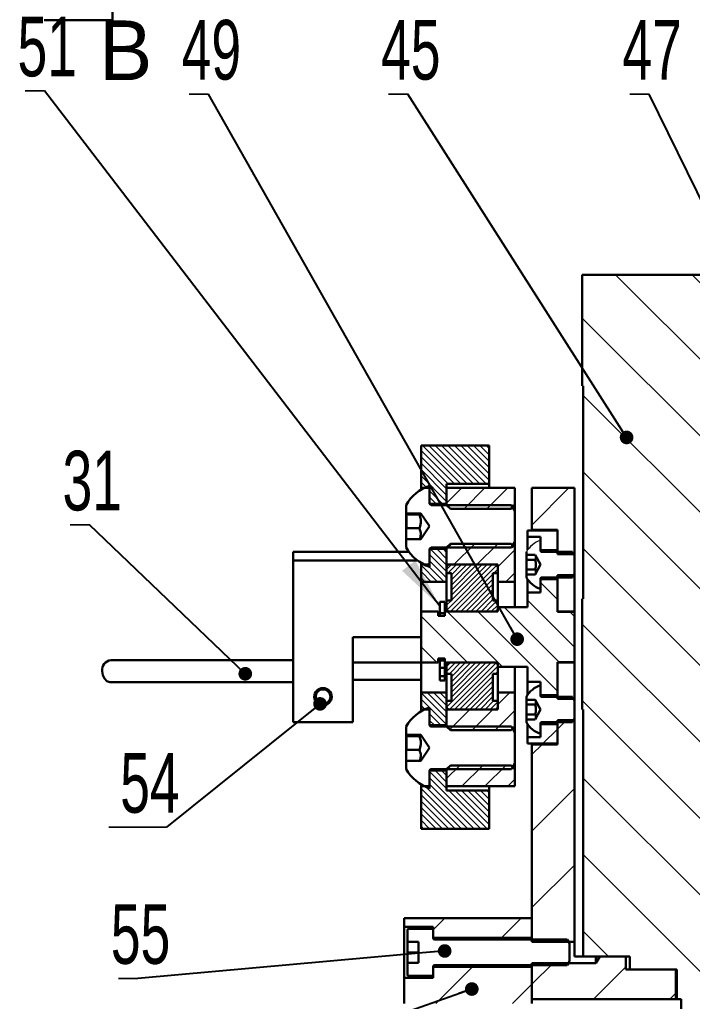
# Model space of a CAD drawing. Header units: millimetres. Extents: x 13 to 7248, y -1201 to 1478.
# Drawn here: x 474.3 to 671.6, y 1046.1 to 1334.1 of the extents above; entities that cross this region are included whole.
import ezdxf

# ---------------------------------------------------------------- set-up
doc = ezdxf.new("R2010")
doc.units = ezdxf.units.MM
doc.header["$LTSCALE"] = 5
doc.linetypes.add('SLD-实线', pattern=[0])
doc.layers.get('0').update_dxf_attribs({"lineweight": 30})
doc.layers.add('剖面层', color=2, linetype='Continuous', lineweight=15)
doc.layers.add('标注线', color=4, linetype='SLD-实线')
doc.styles.add('SLDTEXTSTYLE0', font='')
doc.styles.add('SLDTEXTSTYLE4', font='', dxfattribs={"width": 0.67})
doc.styles.get("Standard").update_dxf_attribs({"font": ''})
doc.styles.get('SLDTEXTSTYLE0').set_extended_font_data('汉仪长仿宋体')
doc.styles.get('SLDTEXTSTYLE4').set_extended_font_data('汉仪长仿宋体')
doc.styles.get('Standard').set_extended_font_data('SimSun')
doc.dimstyles.new('SLDDIMSTYLE0', dxfattribs={"dimtxt": 0.18, "dimasz": 4, "dimexe": 0, "dimexo": 0.0625, "dimgap": 0, "dimtad": 0, "dimtih": 1, "dimtoh": 1, "dimdec": 0, "dimrnd": 1e-09, "dimzin": 0, "dimdsep": 46, "dimtxsty": 'Standard', "dimblk1": 'DOT', "dimblk2": 'DOT', "dimsah": 1, "dimcen": 0.09, "dimadec": 0, "dimazin": 0, "dimtfac": 4, "dimtdec": 0, "dimtofl": 0, "dimtmove": 0, "dimatfit": 3, "dimldrblk": 'DOT', "dimfxl": 0, "dimfrac": 2, "dimtolj": 1, "dimtzin": 0, "dimarcsym": 0})
doc.dimstyles.new('SLDDIMSTYLE1', dxfattribs={"dimtxt": 0.18, "dimasz": 15, "dimexe": 0, "dimexo": 0.0625, "dimgap": 0, "dimtad": 0, "dimtih": 1, "dimtoh": 1, "dimdec": 0, "dimrnd": 1e-09, "dimzin": 0, "dimdsep": 46, "dimtxsty": 'Standard', "dimsah": 1, "dimcen": 0.09, "dimadec": 0, "dimazin": 0, "dimtfac": 15, "dimtdec": 0, "dimtofl": 0, "dimtmove": 0, "dimatfit": 3, "dimfxl": 0, "dimfrac": 2, "dimtolj": 1, "dimtzin": 0, "dimarcsym": 0})

# ---------------------------------------------------------------- blocks, each defined once
blk = doc.blocks.new('SW_NOTE_42')
at = {"color": 0, "linetype": 'SLD-实线', "lineweight": 15}
for p, q in [((-5.66, 0), (0, 0)), ((0, 0), (-5.66, 0)), ((-5.66, 0), (0, 0)), ((0, 0), (-5.66, 0)), ((-5.66, 0), (0, 0)), ((0, 0), (-5.66, 0))]:
    blk.add_line(p, q, dxfattribs=at)
at = {"color": 0, "linetype": 'SLD-实线', "lineweight": 15, "insert": (0.85, 21.76), "char_height": 17.5, "attachment_point": 2, "style": 'SLDTEXTSTYLE4'}
blk.add_mtext('47', dxfattribs=at)
blk = doc.blocks.new('_DOT')
at = {"color": 0, "linetype": 'ByBlock', "lineweight": -2}
blk.add_line((-0.5, 0), (-1, 0), dxfattribs=at)
at = {"color": 0, "linetype": 'ByBlock', "const_width": 0.5}
blk.add_lwpolyline([(-0.25, 0, 1), (0.25, 0, 1)], format="xyb", close=True, dxfattribs=at)
blk = doc.blocks.new('SW_NOTE_44')
at = {"color": 0, "linetype": 'SLD-实线', "lineweight": 15}
for p, q in [((-5.66, 0), (0, 0)), ((0, 0), (-5.66, 0)), ((-5.66, 0), (0, 0)), ((0, 0), (-5.66, 0)), ((-5.66, 0), (0, 0)), ((0, 0), (-5.66, 0))]:
    blk.add_line(p, q, dxfattribs=at)
at = {"color": 0, "linetype": 'SLD-实线', "lineweight": 15, "insert": (0.85, 21.76), "char_height": 17.5, "attachment_point": 2, "style": 'SLDTEXTSTYLE4'}
blk.add_mtext('49', dxfattribs=at)
blk = doc.blocks.new('SW_NOTE_45')
at = {"color": 0, "linetype": 'SLD-实线', "lineweight": 15}
for p, q in [((-5.66, 0), (0, 0)), ((0, 0), (-5.66, 0)), ((-5.66, 0), (0, 0)), ((0, 0), (-5.66, 0)), ((-5.66, 0), (0, 0)), ((0, 0), (-5.66, 0))]:
    blk.add_line(p, q, dxfattribs=at)
at = {"color": 0, "linetype": 'SLD-实线', "lineweight": 15, "insert": (0.84, 21.76), "char_height": 17.5, "attachment_point": 2, "style": 'SLDTEXTSTYLE4'}
blk.add_mtext('45', dxfattribs=at)
blk = doc.blocks.new('SW_NOTE_50')
at = {"color": 0, "linetype": 'SLD-实线', "lineweight": 15}
for p, q in [((-16.98, 0), (0, 0)), ((0, 0), (-16.98, 0)), ((-16.98, 0), (0, 0)), ((0, 0), (-16.98, 0)), ((-16.98, 0), (0, 0)), ((0, 0), (-16.98, 0))]:
    blk.add_line(p, q, dxfattribs=at)
at = {"color": 0, "linetype": 'SLD-实线', "lineweight": 15, "insert": (-13.62, 21.76), "char_height": 17.5, "attachment_point": 1, "style": 'SLDTEXTSTYLE4'}
blk.add_mtext('54', dxfattribs=at)
blk = doc.blocks.new('SW_NOTE_53')
at = {"color": 0, "linetype": 'SLD-实线', "lineweight": 15}
for p, q in [((-5.66, 0), (0, 0)), ((0, 0), (-5.66, 0)), ((-5.66, 0), (0, 0)), ((0, 0), (-5.66, 0)), ((-5.66, 0), (0, 0)), ((0, 0), (-5.66, 0))]:
    blk.add_line(p, q, dxfattribs=at)
at = {"color": 0, "linetype": 'SLD-实线', "lineweight": 15, "insert": (0.84, 21.76), "char_height": 17.5, "attachment_point": 2, "style": 'SLDTEXTSTYLE4'}
blk.add_mtext('51', dxfattribs=at)
blk = doc.blocks.new('SW_NOTE_55')
at = {"color": 0, "linetype": 'SLD-实线', "lineweight": 15}
for p, q in [((-5.66, 0), (0, 0)), ((0, 0), (-5.66, 0)), ((-5.66, 0), (0, 0)), ((0, 0), (-5.66, 0)), ((-5.66, 0), (0, 0)), ((0, 0), (-5.66, 0))]:
    blk.add_line(p, q, dxfattribs=at)
at = {"color": 0, "linetype": 'SLD-实线', "lineweight": 15, "insert": (0.84, 21.76), "char_height": 17.5, "attachment_point": 2, "style": 'SLDTEXTSTYLE4'}
blk.add_mtext('55', dxfattribs=at)
blk = doc.blocks.new('SW_NOTE_56')
at = {"color": 0, "linetype": 'SLD-实线', "lineweight": 15}
for p, q in [((-5.66, 0), (0, 0)), ((0, 0), (-5.66, 0)), ((-5.66, 0), (0, 0)), ((0, 0), (-5.66, 0)), ((-5.66, 0), (0, 0)), ((0, 0), (-5.66, 0))]:
    blk.add_line(p, q, dxfattribs=at)
at = {"color": 0, "linetype": 'SLD-实线', "lineweight": 15, "insert": (0.84, 21.76), "char_height": 17.5, "attachment_point": 2, "style": 'SLDTEXTSTYLE4'}
blk.add_mtext('31', dxfattribs=at)

msp = doc.modelspace()

# ---------------------------------------------------------------- hatches: boundary and pattern name
at = {"linetype": 'SLD-实线', "lineweight": 0}
h = msp.add_hatch(dxfattribs=at)
h.set_pattern_fill('ANSI31', scale=5, style=0)
h.paths.add_polyline_path([(627.0657, 1178.4529), (632.0657, 1178.4529), (632.0657, 1184.2029), (623.3157, 1184.2029), (623.3157, 1182.3279), (627.0657, 1182.3279)], flags=0)
h = msp.add_hatch()
h.set_pattern_fill('ANSI31', color=256, scale=5, style=0)
h.paths.add_polyline_path([(632.0657, 1160.4529), (637.0657, 1160.4529), (637.0657, 1171.0779), (632.0657, 1171.0779)], flags=0)
h = msp.add_hatch(dxfattribs=at)
h.set_pattern_fill('ANSI32', scale=5, style=0)
h.paths.add_polyline_path([(599.0657, 1163.2529), (597.5657, 1163.2529), (597.5657, 1159.9529), (599.0657, 1159.9529)], flags=0)
h = msp.add_hatch(dxfattribs=at)
h.set_pattern_fill('ANSI31', scale=5, style=0)
h.paths.add_polyline_path([(637.0657, 1145.4529), (632.0657, 1145.4529), (632.0657, 1134.8279), (637.0657, 1134.8279)], flags=0)
at = {"layer": '剖面层'}
h = msp.add_hatch(dxfattribs=at)
h.set_pattern_fill('ANSI31', color=256, scale=5, angle=90, style=0)
h.paths.add_polyline_path([(742.3157, 1251.0779), (717.3157, 1251.0779), (717.3157, 1254.2029), (709.8157, 1254.2029), (709.8157, 1259.2029), (639.3157, 1259.2029), (639.3157, 1226.7029), (639.5657, 1226.7029), (639.5657, 1164.2029), (639.3157, 1164.2029), (639.3157, 1131.7029), (639.5657, 1131.7029), (639.5657, 1059.2029), (653.3157, 1059.2029), (653.3157, 1055.4529), (667.0657, 1055.4529), (667.0657, 1046.7029), (668.3157, 1046.7029), (668.3157, 1009.2029), (682.0657, 1009.2029), (682.0657, 1055.4529), (695.8157, 1055.4529), (695.8157, 1059.2029), (709.5657, 1059.2029), (709.5657, 1131.7029), (709.8157, 1131.7029), (709.8157, 1164.2029), (709.5657, 1164.2029), (709.5657, 1226.7029), (709.8157, 1226.7029), (709.8157, 1246.7029), (717.3157, 1246.7029), (717.3157, 1248.5779), (742.3157, 1248.5779)], flags=0)
h = msp.add_hatch(dxfattribs=at)
h.set_pattern_fill('ANSI31', color=256, scale=0.416667, angle=90, style=0)
h.paths.add_polyline_path([(612.0657, 1197.9529), (612.0657, 1209.2029), (592.0657, 1209.2029), (592.0657, 1196.7029), (594.5657, 1196.7029), (594.5657, 1192.0779), (599.5657, 1192.0779), (599.5657, 1197.9529)], flags=0)
h = msp.add_hatch(dxfattribs=at)
h.set_pattern_fill('ANSI31', color=256, scale=1.5, style=0)
h.paths.add_polyline_path([(619.5657, 1196.7029), (599.5657, 1196.7029), (599.5657, 1191.7029), (600.6482, 1190.6204), (618.4832, 1190.6204), (619.5657, 1191.7029)], flags=0)
h = msp.add_hatch(dxfattribs=at)
h.set_pattern_fill('ANSI31', color=256, scale=5, style=0)
h.paths.add_polyline_path([(624.5657, 1196.7029), (624.5657, 1184.4529), (632.0657, 1184.4529), (632.0657, 1177.3279), (637.0657, 1177.3279), (637.0657, 1196.7029)], flags=0)
h = msp.add_hatch(dxfattribs=at)
h.set_pattern_fill('ANSI31', color=256, scale=0.416667, angle=90, style=0)
h.paths.add_polyline_path([(592.0657, 1169.2029), (599.5657, 1169.2029), (599.5657, 1178.8279), (594.5657, 1178.8279), (594.5657, 1174.2029), (592.0657, 1174.2029)], flags=0)
h = msp.add_hatch(dxfattribs=at)
h.set_pattern_fill('ANSI31', color=256, scale=1.5, style=0)
h.paths.add_polyline_path([(599.5657, 1174.2029), (614.5657, 1174.2029), (614.5657, 1169.2029), (619.5657, 1169.2029), (619.5657, 1179.2029), (618.4832, 1180.2854), (600.6482, 1180.2854), (599.5657, 1179.2029)], flags=0)
h = msp.add_hatch(dxfattribs=at)
h.set_pattern_fill('ANSI31', color=256, scale=0.3333333, style=0)
edge = h.paths.add_edge_path(flags=0)
edge.add_arc((600.3157, 1173.4529), 0.75, 90, 180)
edge.add_line((599.5657, 1173.4529), (599.5657, 1171.7029))
edge.add_line((599.5657, 1171.7029), (600.9782, 1171.7029))
edge.add_line((600.9782, 1171.7029), (600.9782, 1163.7029))
edge.add_line((600.9782, 1163.7029), (599.5657, 1163.7029))
edge.add_line((599.5657, 1163.7029), (599.5657, 1161.2029))
edge.add_arc((600.3157, 1161.2029), 0.75, 180, 270)
edge.add_line((600.3157, 1160.4529), (613.8157, 1160.4529))
edge.add_arc((613.8157, 1161.2029), 0.75, 270, 360)
edge.add_line((614.5657, 1161.2029), (614.5657, 1163.7029))
edge.add_line((614.5657, 1163.7029), (613.1532, 1163.7029))
edge.add_line((613.1532, 1163.7029), (613.1532, 1171.7029))
edge.add_line((613.1532, 1171.7029), (614.5657, 1171.7029))
edge.add_line((614.5657, 1171.7029), (614.5657, 1173.4529))
edge.add_arc((613.8157, 1173.4529), 0.75, 360, 450)
edge.add_line((613.8157, 1174.2029), (600.3157, 1174.2029))
h = msp.add_hatch(dxfattribs=at)
h.set_pattern_fill('ANSI31', color=256, scale=2, angle=90, style=0)
h.paths.add_polyline_path([(614.5657, 1161.7029), (614.5657, 1160.4529), (599.0657, 1160.4529), (599.0657, 1159.2029), (597.0657, 1159.2029), (597.0657, 1160.4529), (592.0657, 1160.4529), (592.0657, 1145.4529), (597.0657, 1145.4529), (597.0657, 1146.7029), (599.0657, 1146.7029), (599.0657, 1145.4529), (614.5657, 1145.4529), (614.5657, 1144.2029), (623.3157, 1144.2029), (623.3157, 1139.8279), (627.0657, 1139.8279), (627.0657, 1135.9529), (632.0657, 1135.9529), (632.0657, 1145.5779), (637.0657, 1145.5779), (637.0657, 1160.3279), (632.0657, 1160.3279), (632.0657, 1169.9529), (627.0657, 1169.9529), (627.0657, 1166.0779), (623.3157, 1166.0779), (623.3157, 1161.7029)], flags=0)
h = msp.add_hatch(dxfattribs=at)
h.set_pattern_fill('ANSI31', color=256, scale=0.3333333, style=0)
edge = h.paths.add_edge_path(flags=0)
edge.add_arc((600.3157, 1132.4529), 0.75, 180, 270)
edge.add_line((600.3157, 1131.7029), (613.8157, 1131.7029))
edge.add_arc((613.8157, 1132.4529), 0.75, 270, 360)
edge.add_line((614.5657, 1132.4529), (614.5657, 1134.2029))
edge.add_line((614.5657, 1134.2029), (613.1532, 1134.2029))
edge.add_line((613.1532, 1134.2029), (613.1532, 1142.2029))
edge.add_line((613.1532, 1142.2029), (614.5657, 1142.2029))
edge.add_line((614.5657, 1142.2029), (614.5657, 1144.7029))
edge.add_arc((613.8157, 1144.7029), 0.75, 0, 90)
edge.add_line((613.8157, 1145.4529), (600.3157, 1145.4529))
edge.add_arc((600.3157, 1144.7029), 0.75, 90, 180)
edge.add_line((599.5657, 1144.7029), (599.5657, 1142.2029))
edge.add_line((599.5657, 1142.2029), (600.9782, 1142.2029))
edge.add_line((600.9782, 1142.2029), (600.9782, 1134.2029))
edge.add_line((600.9782, 1134.2029), (599.5657, 1134.2029))
edge.add_line((599.5657, 1134.2029), (599.5657, 1132.4529))
h = msp.add_hatch(dxfattribs=at)
h.set_pattern_fill('ANSI31', color=256, scale=0.416667, angle=90, style=0)
h.paths.add_polyline_path([(594.5657, 1127.0779), (599.5657, 1127.0779), (599.5657, 1136.7029), (592.0657, 1136.7029), (592.0657, 1131.7029), (594.5657, 1131.7029)], flags=0)
h = msp.add_hatch(dxfattribs=at)
h.set_pattern_fill('ANSI31', color=256, scale=1.5, style=0)
h.paths.add_polyline_path([(614.5657, 1131.7029), (599.5657, 1131.7029), (599.5657, 1126.7029), (600.6482, 1125.6204), (618.4832, 1125.6204), (619.5657, 1126.7029), (619.5657, 1136.7029), (614.5657, 1136.7029)], flags=0)
h = msp.add_hatch(dxfattribs=at)
h.set_pattern_fill('ANSI31', color=256, scale=5, style=0)
h.paths.add_polyline_path([(623.3157, 1121.7029), (632.0657, 1121.7029), (632.0657, 1127.4529), (627.0657, 1127.4529), (627.0657, 1123.5779), (623.3157, 1123.5779)], flags=0)
h = msp.add_hatch(dxfattribs=at)
h.set_pattern_fill('ANSI31', color=256, scale=5, style=0)
h.paths.add_polyline_path([(637.0657, 1128.5779), (632.0657, 1128.5779), (632.0657, 1121.4529), (624.5657, 1121.4529), (624.5657, 1063.5779), (637.0657, 1063.5779)], flags=0)
h = msp.add_hatch(dxfattribs=at)
h.set_pattern_fill('ANSI31', color=256, scale=1.5, style=0)
h.paths.add_polyline_path([(599.5657, 1109.2029), (619.5657, 1109.2029), (619.5657, 1114.2029), (618.4832, 1115.2854), (600.6482, 1115.2854), (599.5657, 1114.2029)], flags=0)
h = msp.add_hatch(dxfattribs=at)
h.set_pattern_fill('ANSI31', color=256, scale=0.416667, angle=90, style=0)
h.paths.add_polyline_path([(612.0657, 1096.7029), (612.0657, 1107.9529), (599.5657, 1107.9529), (599.5657, 1113.8279), (594.5657, 1113.8279), (594.5657, 1109.2029), (592.0657, 1109.2029), (592.0657, 1096.7029)], flags=0)
h = msp.add_hatch(dxfattribs=at)
h.set_pattern_fill('ANSI31', color=256, scale=5, style=0)
h.paths.add_polyline_path([(624.5657, 1070.4529), (587.0657, 1070.4529), (587.0657, 1067.9529), (595.5657, 1067.9529), (595.5657, 1064.7029), (624.5657, 1064.7029)], flags=0)
h = msp.add_hatch(dxfattribs=at)
h.set_pattern_fill('ANSI31', color=256, scale=5, style=0)
h.paths.add_polyline_path([(666.8157, 1046.7029), (666.8157, 1055.4529), (652.0657, 1055.4529), (652.0657, 1059.2029), (644.4423, 1059.2029), (643.3157, 1057.3279), (624.5657, 1057.3279), (624.5657, 1046.7029)], flags=0)
h = msp.add_hatch(dxfattribs=at)
h.set_pattern_fill('ANSI31', color=256, scale=5, style=0)
h.paths.add_polyline_path([(587.0657, 1045.4529), (624.5657, 1045.4529), (624.5657, 1056.2029), (595.5657, 1056.2029), (595.5657, 1052.9529), (587.0657, 1052.9529)], flags=0)

# ---------------------------------------------------------------- linework, layer by layer
for p, q in [((501.5331, 1333.9245), (501.5331, 1373.9245)), ((501.5331, 1333.9245), (481.5331, 1333.9245)), ((639.3157, 1226.7029), (639.3157, 1259.2029)), ((709.8157, 1259.2029), (639.3157, 1259.2029)), ((639.5657, 1226.7029), (639.3157, 1226.7029)), ((639.5657, 1226.7029), (639.5657, 1164.2029)), ((592.0657, 1209.2029), (612.0657, 1209.2029)), ((592.0657, 1209.2029), (592.0657, 1196.703)), ((612.0657, 1209.2029), (612.0657, 1197.9529)), ((594.5657, 1196.703), (592.0657, 1196.703)), ((592.0657, 1196.703), (592.0657, 1196.1711)), ((594.5657, 1197.3279), (594.5657, 1192.203)), ((594.5657, 1196.703), (594.5657, 1192.0779)), ((612.0657, 1197.9529), (599.5657, 1197.9529)), ((599.5657, 1192.0779), (599.5657, 1197.9529)), ((599.5657, 1196.703), (619.5657, 1196.703)), ((599.5657, 1191.7029), (599.5657, 1196.703)), ((612.0657, 1196.703), (612.0657, 1197.9529)), ((619.5657, 1196.703), (619.5657, 1191.7029)), ((624.5657, 1196.703), (637.0657, 1196.703)), ((624.5657, 1184.4529), (624.5657, 1196.703)), ((637.0657, 1196.703), (637.0657, 1177.3279)), ((587.6907, 1189.783), (587.6907, 1191.7029)), ((587.6907, 1189.783), (587.8299, 1189.2351)), ((587.6907, 1189.783), (587.6907, 1188.8892)), ((599.5657, 1192.0779), (594.5657, 1192.0779)), ((595.0657, 1191.7029), (618.5657, 1191.7029)), ((599.5657, 1191.7029), (600.6482, 1190.6204)), ((600.6482, 1190.6204), (618.4832, 1190.6204)), ((618.4832, 1190.6204), (619.5657, 1191.7029)), ((619.5657, 1189.9709), (618.5657, 1191.7029)), ((619.5657, 1191.7029), (619.5657, 1189.9709)), ((619.5657, 1189.9709), (619.5657, 1180.935)), ((587.6907, 1188.8892), (587.8299, 1189.2351)), ((591.5907, 1188.8892), (587.6907, 1188.8892)), ((587.6907, 1188.8892), (587.6907, 1184.8895)), ((591.9672, 1189.2351), (587.8299, 1189.2351)), ((594.5657, 1185.4529), (591.9672, 1189.2351)), ((591.5907, 1184.8895), (587.6907, 1184.8895)), ((587.6907, 1181.4531), (587.6907, 1184.8895)), ((587.6907, 1184.8895), (587.6907, 1181.4531)), ((591.9672, 1181.6708), (594.5657, 1185.4529)), ((623.3157, 1184.203), (632.0657, 1184.203)), ((623.3157, 1182.328), (623.3157, 1184.203)), ((624.5657, 1184.4529), (632.0657, 1184.4529)), ((624.5657, 1184.203), (624.5657, 1184.4529)), ((632.0657, 1184.4529), (632.0657, 1177.3279)), ((632.0657, 1178.4529), (632.0657, 1184.203)), ((587.8299, 1181.6708), (587.6907, 1181.1227)), ((587.8299, 1181.6708), (587.6907, 1181.4531)), ((587.6907, 1181.4531), (587.6907, 1181.1227)), ((587.6907, 1179.2029), (587.6907, 1181.1227)), ((587.8299, 1181.6708), (591.9672, 1181.6708)), ((618.5657, 1179.2029), (619.5657, 1180.935)), ((619.5657, 1180.935), (619.5657, 1179.2029)), ((627.0657, 1182.328), (623.3157, 1182.328)), ((623.3157, 1182.328), (623.3157, 1178.5395)), ((627.0657, 1178.4529), (627.0657, 1182.328)), ((627.0657, 1181.3279), (627.0657, 1178.2029)), ((594.5657, 1178.828), (599.5657, 1178.828)), ((594.5657, 1178.828), (594.5657, 1174.2029)), ((594.5657, 1178.7029), (594.5657, 1173.578)), ((618.5657, 1179.2029), (595.0657, 1179.2029)), ((600.6482, 1180.2855), (599.5657, 1179.2029)), ((599.5657, 1174.2029), (599.5657, 1179.2029)), ((599.5657, 1169.2029), (599.5657, 1178.828)), ((618.4832, 1180.2855), (600.6482, 1180.2855)), ((619.5657, 1179.2029), (618.4832, 1180.2855)), ((619.5657, 1179.2029), (619.5657, 1169.2029)), ((632.0657, 1178.4529), (627.0657, 1178.4529)), ((554.5657, 1177.953), (588.5138, 1177.953)), ((554.5657, 1175.453), (554.5657, 1177.953)), ((554.5657, 1127.9529), (554.5657, 1175.453)), ((591.0041, 1175.453), (554.5657, 1175.453)), ((622.9407, 1177.0897), (622.9407, 1177.953)), ((625.5407, 1177.0897), (622.9407, 1177.0897)), ((622.9407, 1175.6463), (622.9407, 1177.0897)), ((622.9407, 1177.0897), (622.9407, 1175.6463)), ((625.5407, 1175.6463), (622.9407, 1175.6463)), ((622.9407, 1175.6463), (622.9407, 1172.7596)), ((627.0657, 1174.2029), (625.5407, 1177.0897)), ((627.3157, 1177.953), (636.4407, 1177.953)), ((637.0657, 1177.3279), (632.0657, 1177.3279)), ((637.0657, 1176.8704), (636.4407, 1177.953)), ((637.0657, 1177.3279), (637.0657, 1176.8704)), ((637.0657, 1176.8704), (637.0657, 1171.5355)), ((592.0657, 1174.7348), (592.0657, 1174.2029)), ((592.0657, 1174.2029), (594.5657, 1174.2029)), ((592.0657, 1174.2029), (592.0657, 1169.2029)), ((614.5657, 1174.2029), (599.5657, 1174.2029)), ((599.5657, 1171.703), (599.5657, 1173.453)), ((600.3157, 1174.2029), (613.8157, 1174.2029)), ((614.5657, 1169.2029), (614.5657, 1174.2029)), ((614.5657, 1173.453), (614.5657, 1171.703)), ((622.9407, 1172.7596), (622.9407, 1171.3161)), ((622.9407, 1171.3161), (622.9407, 1172.7596)), ((625.5407, 1172.7596), (622.9407, 1172.7596)), ((625.5407, 1171.3161), (627.0657, 1174.2029)), ((600.9782, 1171.703), (599.5657, 1171.703)), ((600.9782, 1163.703), (600.9782, 1171.703)), ((614.5657, 1171.703), (613.1532, 1171.703)), ((613.1532, 1171.703), (613.1532, 1163.703)), ((622.9407, 1170.4529), (622.9407, 1171.3161)), ((625.5407, 1171.3161), (622.9407, 1171.3161)), ((623.3157, 1169.8664), (623.3157, 1166.0779)), ((627.0657, 1170.2029), (627.0657, 1167.078)), ((627.0657, 1166.0779), (627.0657, 1169.953)), ((627.0657, 1169.953), (632.0657, 1169.953)), ((636.4407, 1170.4529), (627.3157, 1170.4529)), ((632.0657, 1171.0779), (637.0657, 1171.0779)), ((632.0657, 1171.0779), (632.0657, 1160.4529)), ((632.0657, 1160.3279), (632.0657, 1169.953)), ((636.4407, 1170.4529), (637.0657, 1171.5355)), ((637.0657, 1171.5355), (637.0657, 1171.0779)), ((637.0657, 1171.0779), (637.0657, 1160.4529)), ((599.5657, 1169.2029), (592.0657, 1169.2029)), ((592.0657, 1169.2029), (592.0657, 1160.4529)), ((599.5657, 1169.2029), (599.5657, 1163.703)), ((619.5657, 1169.2029), (614.5657, 1169.2029)), ((614.5657, 1169.2029), (614.5657, 1163.703)), ((619.5657, 1169.2029), (619.5657, 1161.703)), ((599.5657, 1161.2029), (599.5657, 1163.703)), ((599.5657, 1163.703), (600.9782, 1163.703)), ((613.1532, 1163.703), (614.5657, 1163.703)), ((614.5657, 1163.703), (614.5657, 1161.2029)), ((623.3157, 1166.0779), (627.0657, 1166.0779)), ((623.3157, 1161.703), (623.3157, 1166.0779)), ((639.3157, 1131.7029), (639.3157, 1164.2029)), ((639.5657, 1164.2029), (639.3157, 1164.2029)), ((597.5657, 1163.253), (599.0657, 1163.253)), ((597.5657, 1163.253), (597.5657, 1159.953)), ((599.0657, 1163.253), (599.0657, 1159.953)), ((599.5657, 1161.2029), (599.5657, 1160.4529)), ((623.3157, 1161.703), (614.5657, 1161.703)), ((614.5657, 1161.703), (614.5657, 1160.4529)), ((592.0657, 1160.4529), (592.0657, 1145.4529)), ((597.0657, 1160.4529), (592.0657, 1160.4529)), ((597.0657, 1159.203), (597.0657, 1160.4529)), ((599.0657, 1159.203), (597.0657, 1159.203)), ((599.0657, 1159.953), (597.5657, 1159.953)), ((597.5657, 1159.203), (597.5657, 1159.953)), ((599.0657, 1160.4529), (599.0657, 1159.203)), ((614.5657, 1160.4529), (599.0657, 1160.4529)), ((613.8157, 1160.4529), (600.3157, 1160.4529)), ((637.0657, 1160.4529), (632.0657, 1160.4529)), ((632.0657, 1160.3279), (637.0657, 1160.3279)), ((637.0657, 1160.4529), (637.0657, 1160.3279)), ((637.0657, 1145.578), (637.0657, 1160.3279)), ((572.0657, 1152.953), (592.0657, 1152.953)), ((572.0657, 1127.9529), (572.0657, 1152.953)), ((597.0657, 1146.703), (599.0657, 1146.703)), ((597.0657, 1145.4529), (597.0657, 1146.703)), ((597.5657, 1146.0654), (597.5657, 1146.703)), ((599.0657, 1146.703), (599.0657, 1145.4529)), ((592.0657, 1145.4529), (572.0657, 1145.4529)), ((592.0657, 1145.4529), (597.0657, 1145.4529)), ((592.0657, 1145.4529), (592.0657, 1136.703)), ((597.5657, 1146.0654), (599.0657, 1146.0654)), ((597.5657, 1143.9405), (597.5657, 1146.0654)), ((597.5657, 1143.9405), (599.0657, 1143.9405)), ((597.5657, 1141.4405), (597.5657, 1143.9405)), ((599.0657, 1143.9405), (599.0657, 1145.4529)), ((599.0657, 1145.4529), (614.5657, 1145.4529)), ((599.0657, 1141.4405), (599.0657, 1143.9405)), ((599.5657, 1145.4529), (599.5657, 1144.703)), ((599.5657, 1142.203), (599.5657, 1144.703)), ((600.3157, 1145.4529), (613.8157, 1145.4529)), ((614.5657, 1145.4529), (614.5657, 1144.2029)), ((614.5657, 1144.703), (614.5657, 1142.203)), ((614.5657, 1144.2029), (623.3157, 1144.2029)), ((619.5657, 1144.2029), (619.5657, 1136.703)), ((623.3157, 1139.8279), (623.3157, 1144.2029)), ((637.0657, 1145.578), (632.0657, 1145.578)), ((632.0657, 1135.953), (632.0657, 1145.578)), ((632.0657, 1145.4529), (637.0657, 1145.4529)), ((632.0657, 1145.4529), (632.0657, 1134.828)), ((637.0657, 1145.578), (637.0657, 1145.4529)), ((637.0657, 1145.4529), (637.0657, 1134.828)), ((597.5657, 1141.4405), (599.0657, 1141.4405)), ((597.5657, 1140.1904), (597.5657, 1141.4405)), ((599.0657, 1140.1904), (599.0657, 1141.4405)), ((600.9782, 1142.203), (599.5657, 1142.203)), ((599.5657, 1142.203), (599.5657, 1136.703)), ((600.9782, 1134.2029), (600.9782, 1142.203)), ((614.5657, 1142.203), (613.1532, 1142.203)), ((613.1532, 1142.203), (613.1532, 1134.2029)), ((614.5657, 1142.203), (614.5657, 1136.703)), ((572.0657, 1140.4529), (592.0657, 1140.4529)), ((597.5657, 1140.1904), (599.0657, 1140.1904)), ((627.0657, 1139.8279), (623.3157, 1139.8279)), ((623.3157, 1139.8279), (623.3157, 1136.0394)), ((627.0657, 1135.953), (627.0657, 1139.8279)), ((627.0657, 1138.8279), (627.0657, 1135.703)), ((592.0657, 1136.703), (599.5657, 1136.703)), ((592.0657, 1136.703), (592.0657, 1131.7029)), ((599.5657, 1127.0779), (599.5657, 1136.703)), ((614.5657, 1136.703), (619.5657, 1136.703)), ((614.5657, 1131.7029), (614.5657, 1136.703)), ((619.5657, 1136.703), (619.5657, 1126.703)), ((622.9407, 1134.5897), (622.9407, 1135.4529)), ((632.0657, 1135.953), (627.0657, 1135.953)), ((627.3157, 1135.4529), (636.4407, 1135.4529)), ((637.0657, 1134.3704), (636.4407, 1135.4529)), ((594.5657, 1132.328), (594.5657, 1127.2029)), ((599.5657, 1132.4529), (599.5657, 1134.2029)), ((599.5657, 1134.2029), (600.9782, 1134.2029)), ((613.1532, 1134.2029), (614.5657, 1134.2029)), ((614.5657, 1134.2029), (614.5657, 1132.4529)), ((625.5407, 1134.5897), (622.9407, 1134.5897)), ((622.9407, 1133.1464), (622.9407, 1134.5897)), ((622.9407, 1134.5897), (622.9407, 1133.1464)), ((625.5407, 1133.1464), (622.9407, 1133.1464)), ((622.9407, 1133.1464), (622.9407, 1130.2596)), ((627.0657, 1131.7029), (625.5407, 1134.5897)), ((637.0657, 1134.828), (632.0657, 1134.828)), ((637.0657, 1134.828), (637.0657, 1134.3704)), ((637.0657, 1134.3704), (637.0657, 1129.0354)), ((594.5657, 1131.7029), (592.0657, 1131.7029)), ((592.0657, 1131.7029), (592.0657, 1131.1711)), ((594.5657, 1131.7029), (594.5657, 1127.0779)), ((599.5657, 1131.7029), (614.5657, 1131.7029)), ((599.5657, 1126.703), (599.5657, 1131.7029)), ((613.8157, 1131.7029), (600.3157, 1131.7029)), ((622.9407, 1130.2596), (622.9407, 1128.8162)), ((622.9407, 1128.8162), (622.9407, 1130.2596)), ((625.5407, 1130.2596), (622.9407, 1130.2596)), ((625.5407, 1128.8162), (627.0657, 1131.7029)), ((639.5657, 1131.7029), (639.3157, 1131.7029)), ((639.5657, 1059.2029), (639.5657, 1131.7029)), ((554.5657, 1127.9529), (572.0657, 1127.9529)), ((587.6907, 1124.7831), (587.6907, 1126.703)), ((599.5657, 1127.0779), (594.5657, 1127.0779)), ((595.0657, 1126.703), (618.5657, 1126.703)), ((599.5657, 1126.703), (600.6482, 1125.6204)), ((618.4832, 1125.6204), (619.5657, 1126.703)), ((619.5657, 1124.9709), (618.5657, 1126.703)), ((619.5657, 1126.703), (619.5657, 1124.9709)), ((622.9407, 1127.9529), (622.9407, 1128.8162)), ((625.5407, 1128.8162), (622.9407, 1128.8162)), ((623.3157, 1127.3664), (623.3157, 1123.5779)), ((627.0657, 1127.703), (627.0657, 1124.5779)), ((627.0657, 1127.4529), (632.0657, 1127.4529)), ((627.0657, 1123.5779), (627.0657, 1127.4529)), ((636.4407, 1127.9529), (627.3157, 1127.9529)), ((632.0657, 1128.578), (632.0657, 1121.453)), ((632.0657, 1128.578), (637.0657, 1128.578)), ((632.0657, 1121.7029), (632.0657, 1127.4529)), ((636.4407, 1127.9529), (637.0657, 1129.0354)), ((637.0657, 1129.0354), (637.0657, 1128.578)), ((637.0657, 1128.578), (637.0657, 1063.5779)), ((587.6907, 1124.7831), (587.8299, 1124.235)), ((587.6907, 1124.7831), (587.6907, 1123.8893)), ((587.6907, 1123.8893), (587.8299, 1124.235)), ((591.5907, 1123.8893), (587.6907, 1123.8893)), ((587.6907, 1123.8893), (587.6907, 1119.8894)), ((591.9672, 1124.235), (587.8299, 1124.235)), ((594.5657, 1120.453), (591.9672, 1124.235)), ((600.6482, 1125.6204), (618.4832, 1125.6204)), ((619.5657, 1124.9709), (619.5657, 1115.9349)), ((623.3157, 1123.5779), (627.0657, 1123.5779)), ((623.3157, 1121.7029), (623.3157, 1123.5779)), ((591.9672, 1116.6708), (594.5657, 1120.453)), ((632.0657, 1121.7029), (623.3157, 1121.7029)), ((624.5657, 1121.453), (624.5657, 1121.7029)), ((632.0657, 1121.453), (624.5657, 1121.453)), ((624.5657, 1063.5779), (624.5657, 1121.453)), ((591.5907, 1119.8894), (587.6907, 1119.8894)), ((587.6907, 1116.453), (587.6907, 1119.8894)), ((587.6907, 1119.8894), (587.6907, 1116.453)), ((587.8299, 1116.6708), (587.6907, 1116.1228)), ((587.8299, 1116.6708), (587.6907, 1116.453)), ((587.6907, 1116.453), (587.6907, 1116.1228)), ((587.6907, 1114.203), (587.6907, 1116.1228)), ((587.8299, 1116.6708), (591.9672, 1116.6708)), ((600.6482, 1115.2854), (599.5657, 1114.203)), ((618.4832, 1115.2854), (600.6482, 1115.2854)), ((619.5657, 1114.203), (618.4832, 1115.2854)), ((618.5657, 1114.203), (619.5657, 1115.9349)), ((619.5657, 1115.9349), (619.5657, 1114.203)), ((594.5657, 1113.8279), (599.5657, 1113.8279)), ((594.5657, 1113.8279), (594.5657, 1109.2029)), ((594.5657, 1113.7029), (594.5657, 1108.5779)), ((618.5657, 1114.203), (595.0657, 1114.203)), ((599.5657, 1109.2029), (599.5657, 1114.203)), ((599.5657, 1107.953), (599.5657, 1113.8279)), ((619.5657, 1114.203), (619.5657, 1109.2029)), ((592.0657, 1109.7347), (592.0657, 1109.2029)), ((592.0657, 1109.2029), (594.5657, 1109.2029)), ((592.0657, 1109.2029), (592.0657, 1096.7029)), ((619.5657, 1109.2029), (599.5657, 1109.2029)), ((612.0657, 1107.953), (612.0657, 1109.2029)), ((599.5657, 1107.953), (612.0657, 1107.953)), ((612.0657, 1107.953), (612.0657, 1096.7029)), ((592.0657, 1096.7029), (612.0657, 1096.7029)), ((587.0657, 1070.4529), (587.0657, 1067.9529)), ((587.0657, 1070.4529), (624.5657, 1070.4529)), ((624.5657, 1070.4529), (624.5657, 1064.703)), ((595.5657, 1067.9529), (587.0657, 1067.9529)), ((587.0657, 1067.9529), (587.0657, 1052.9529)), ((588.0657, 1063.5598), (588.0657, 1067.0779)), ((588.3157, 1067.3279), (595.5657, 1067.3279)), ((595.5657, 1064.703), (595.5657, 1067.9529)), ((595.5657, 1067.3279), (595.5657, 1064.703)), ((591.3157, 1063.5598), (588.0657, 1063.5598)), ((588.0657, 1063.5598), (588.0657, 1060.4529)), ((591.3157, 1057.3461), (591.3157, 1063.5598)), ((624.5657, 1064.703), (595.5657, 1064.703)), ((596.0657, 1064.2029), (634.9407, 1064.2029)), ((637.0657, 1063.5779), (624.5657, 1063.5779)), ((635.5657, 1063.1205), (634.9407, 1064.2029)), ((635.5657, 1063.1205), (635.5657, 1057.7855)), ((637.0657, 1063.5779), (637.0657, 1059.2029)), ((591.3157, 1060.4529), (588.0657, 1060.4529)), ((588.0657, 1060.4529), (588.0657, 1057.3461)), ((588.0657, 1053.8279), (588.0657, 1057.3461)), ((588.0657, 1057.3461), (591.3157, 1057.3461)), ((624.5657, 1046.7029), (624.5657, 1057.3279)), ((624.5657, 1057.3279), (643.3157, 1057.3279)), ((634.9407, 1056.703), (635.5657, 1057.7855)), ((637.0657, 1059.2029), (639.5657, 1059.2029)), ((639.5657, 1059.2029), (653.3157, 1059.2029)), ((643.3157, 1057.3279), (644.4423, 1059.2029)), ((643.3157, 1059.2029), (643.3157, 1057.3279)), ((644.4423, 1059.2029), (652.0657, 1059.2029)), ((652.0657, 1059.2029), (652.0657, 1055.4529)), ((653.3157, 1055.4529), (653.3157, 1059.2029)), ((595.5657, 1056.203), (595.5657, 1053.5779)), ((595.5657, 1052.9529), (595.5657, 1056.203)), ((595.5657, 1056.203), (624.5657, 1056.203)), ((634.9407, 1056.703), (596.0657, 1056.703)), ((624.5657, 1056.203), (624.5657, 1045.453)), ((666.8157, 1055.4529), (652.0657, 1055.4529)), ((653.3157, 1055.4529), (667.0657, 1055.4529)), ((666.8157, 1055.4529), (666.8157, 1046.7029)), ((667.0657, 1046.7029), (667.0657, 1055.4529)), ((587.0657, 1052.9529), (587.0657, 1045.453)), ((587.0657, 1052.9529), (595.5657, 1052.9529)), ((595.5657, 1053.5779), (588.3157, 1053.5779)), ((666.8157, 1046.7029), (624.5657, 1046.7029)), ((666.8157, 1046.7029), (667.0657, 1046.7029)), ((668.3157, 1046.7029), (667.0657, 1046.7029)), ((668.3157, 1009.2029), (668.3157, 1046.7029))]:
    msp.add_line(p, q)
at = {"flags": 128}
msp.add_lwpolyline([(498.5394, 1142.953), (498.7086, 1141.7789), (499.1933, 1140.7634), (499.928, 1140.0437), (500.8136, 1139.7167), (501.0456, 1139.7029)], dxfattribs=at)
for radius in [2.5625, 2.1508]:
    msp.add_circle((563.3157, 1135.4529), radius)
for centre, radius, start, end in [((598.543, 1185.4529), 12.5234, 108.517152, 150.061662), ((595.0657, 1192.2029), 0.5, 180, 270), ((598.543, 1185.4529), 12.5234, 209.938338, 251.482848), ((595.0657, 1178.7029), 0.5, 90, 180), ((627.3157, 1178.2029), 0.25, 180, 270), ((600.3157, 1173.4529), 0.75, 90, 180), ((613.8157, 1173.4529), 0.75, 360, 90), ((629.4521, 1174.2029), 7.514, 209.938338, 251.482848), ((627.3157, 1170.2029), 0.25, 90, 180), ((600.3157, 1161.2029), 0.75, 180, 270), ((613.8157, 1161.2029), 0.75, 270, 0), ((501.4315, 1143.3129), 2.9144, 97.406588, 187.09335), ((600.3157, 1144.7029), 0.75, 90, 180), ((613.8157, 1144.7029), 0.75, 0, 90), ((629.4521, 1131.7029), 7.514, 108.517152, 150.061662), ((627.3157, 1135.7029), 0.25, 180, 270), ((598.543, 1120.4529), 12.5234, 108.517152, 150.061662), ((600.3157, 1132.4529), 0.75, 180, 270), ((613.8157, 1132.4529), 0.75, 270, 0), ((595.0657, 1127.2029), 0.5, 180, 270), ((629.4521, 1131.7029), 7.514, 209.938338, 251.482848), ((627.3157, 1127.7029), 0.25, 90, 180), ((598.543, 1120.4529), 12.5234, 209.938338, 251.482848), ((595.0657, 1113.7029), 0.5, 90, 180), ((588.3157, 1067.0779), 0.25, 90, 180), ((596.0657, 1064.7029), 0.5, 180, 270), ((596.0657, 1056.2029), 0.5, 90, 180), ((588.3157, 1053.8279), 0.25, 180, 270)]:
    msp.add_arc(centre, radius, start, end)
for points, knots in [([(587.6907, 1184.8895), (587.7147, 1185.0711), (587.8901, 1186.3967), (587.7831, 1187.7346), (587.6907, 1188.8892)], [0, 0, 0, 0, 0.137005, 1, 1, 1, 1]), ([(591.9672, 1189.2351), (591.98, 1189.2046), (592.0294, 1189.0874), (591.7773, 1188.9735), (591.5907, 1188.8892)], [0, 0, 0, 0, 0.25999467, 1, 1, 1, 1]), ([(591.5907, 1188.8892), (591.7402, 1188.4197), (592.0887, 1187.3243), (591.9506, 1185.928), (591.6636, 1185.0999), (591.5907, 1184.8895)], [0, 0, 0, 0, 0.35883124, 0.83705023, 1, 1, 1, 1]), ([(591.5907, 1184.8895), (591.8069, 1184.2603), (592.1773, 1183.1826), (591.8022, 1182.1151), (591.6461, 1181.6708)], [0, 0, 0, 0, 0.58378474, 1, 1, 1, 1]), ([(622.9407, 1172.7596), (622.9572, 1172.8911), (623.0767, 1173.8476), (623.0037, 1174.8133), (622.9407, 1175.6463)], [0, 0, 0, 0, 0.13751049, 1, 1, 1, 1]), ([(625.5407, 1177.0897), (625.6467, 1176.8345), (625.8469, 1176.3524), (625.6387, 1175.8722), (625.5407, 1175.6463)], [0, 0, 0, 0, 0.52956733, 1, 1, 1, 1]), ([(625.5407, 1175.6463), (625.6169, 1175.3076), (625.7992, 1174.4969), (625.7253, 1173.5067), (625.5752, 1172.8992), (625.5407, 1172.7596)], [0, 0, 0, 0, 0.35602991, 0.85209378, 1, 1, 1, 1]), ([(625.5407, 1172.7596), (625.6467, 1172.5043), (625.8469, 1172.0223), (625.6387, 1171.5421), (625.5407, 1171.3161)], [0, 0, 0, 0, 0.52956733, 1, 1, 1, 1]), ([(554.5657, 1146.2029), (552.1851, 1146.2029), (547.7324, 1146.2029), (541.5198, 1146.2029), (536.2398, 1146.2029), (531.8702, 1146.2029), (528.1512, 1146.2029), (524.7647, 1146.2029), (521.4343, 1146.2029), (518.0732, 1146.2029), (514.8104, 1146.2029), (511.5023, 1146.2029), (508.0865, 1146.2029), (504.3671, 1146.2029), (502.2064, 1146.2029), (501.0447, 1146.2029)], [0, 0, 0, 0, 0.12712149, 0.23776976, 0.3317596, 0.40905784, 0.4711275, 0.53036433, 0.5898638, 0.64933803, 0.71141282, 0.76806249, 0.83437081, 0.91094619, 1, 1, 1, 1]), ([(501.0447, 1139.7029), (502.1557, 1139.7029), (504.2448, 1139.7029), (507.8709, 1139.7029), (511.3114, 1139.7029), (514.7815, 1139.7029), (518.1064, 1139.7029), (521.2149, 1139.7029), (524.3834, 1139.7029), (528.2219, 1139.7029), (533.2469, 1139.7029), (539.3725, 1139.7029), (546.6012, 1139.7029), (551.7891, 1139.7029), (554.5657, 1139.7029)], [0, 0, 0, 0, 0.08540605, 0.16059701, 0.22763128, 0.28717558, 0.35493764, 0.40907502, 0.45460943, 0.52464324, 0.61398827, 0.72297682, 0.85173311, 1, 1, 1, 1]), ([(622.9407, 1130.2596), (622.9572, 1130.3911), (623.0766, 1131.3476), (623.0037, 1132.3134), (622.9407, 1133.1464)], [0, 0, 0, 0, 0.13755467, 1, 1, 1, 1]), ([(625.5407, 1134.5897), (625.6467, 1134.3345), (625.8469, 1133.8525), (625.6387, 1133.3723), (625.5407, 1133.1464)], [0, 0, 0, 0, 0.52955541, 1, 1, 1, 1]), ([(625.5407, 1133.1464), (625.6169, 1132.8076), (625.7992, 1131.9969), (625.7252, 1131.0067), (625.5752, 1130.3992), (625.5407, 1130.2596)], [0, 0, 0, 0, 0.35606271, 0.85205129, 1, 1, 1, 1]), ([(625.5407, 1130.2596), (625.6467, 1130.0044), (625.8469, 1129.5224), (625.6387, 1129.0422), (625.5407, 1128.8162)], [0, 0, 0, 0, 0.52955541, 1, 1, 1, 1]), ([(587.6907, 1119.8894), (587.7147, 1120.071), (587.8901, 1121.3967), (587.7831, 1122.7347), (587.6907, 1123.8893)], [0, 0, 0, 0, 0.13700065, 1, 1, 1, 1]), ([(591.9672, 1124.235), (591.98, 1124.2046), (592.0294, 1124.0873), (591.7773, 1123.9735), (591.5907, 1123.8893)], [0, 0, 0, 0, 0.2599965, 1, 1, 1, 1]), ([(591.5907, 1123.8893), (591.7402, 1123.4197), (592.0887, 1122.3243), (591.9506, 1120.9279), (591.6636, 1120.0999), (591.5907, 1119.8894)], [0, 0, 0, 0, 0.35885072, 0.83705518, 1, 1, 1, 1]), ([(591.5907, 1119.8894), (591.8069, 1119.2603), (592.1773, 1118.1827), (591.8022, 1117.1151), (591.6461, 1116.6708)], [0, 0, 0, 0, 0.58375655, 1, 1, 1, 1])]:
    msp.add_open_spline(points, degree=3, knots=knots)
at = {"layer": '剖面层'}
msp.add_arc((629.4521, 1174.2029), 7.514, 108.517152, 150.061662, dxfattribs=at)

# ---------------------------------------------------------------- block references
at = {"layer": '标注线'}
for name, p in [('SW_NOTE_53', (481.6038, 1313.2075)), ('SW_NOTE_44', (529.717, 1312.2642)), ('SW_NOTE_45', (588.2075, 1312.2642)), ('SW_NOTE_42', (658.9623, 1312.2642)), ('SW_NOTE_56', (494.8113, 1185.8491)), ('SW_NOTE_50', (517.4528, 1097.1698)), ('SW_NOTE_55', (508.9623, 1052.8302))]:
    msp.add_blockref(name, p, dxfattribs=at)

# ---------------------------------------------------------------- texts
at = {"insert": (497.6475, 1333.859), "char_height": 17.5, "attachment_point": 1, "style": 'SLDTEXTSTYLE0'}
msp.add_mtext('B', dxfattribs=at)

# ---------------------------------------------------------------- leaders
at = {"layer": '标注线'}
for points, dimstyle in [([(597.5657, 1162.0116), (481.6038, 1313.2075)], 'SLDDIMSTYLE1'), ([(620.2426, 1152.3341), (529.717, 1312.2642)], 'SLDDIMSTYLE0'), ([(652.332, 1211.5242), (588.2075, 1312.2642)], 'SLDDIMSTYLE0'), ([(719.1107, 1189.5083), (658.9623, 1312.2642)], 'SLDDIMSTYLE0'), ([(540.5071, 1142.1869), (494.8113, 1185.8491)], 'SLDDIMSTYLE0'), ([(562.448, 1133.3526), (517.4528, 1097.1698)], 'SLDDIMSTYLE0'), ([(598.9913, 1060.8606), (508.9623, 1052.8302)], 'SLDDIMSTYLE0'), ([(606.9396, 1049.6949), (508.9623, 1015.0943)], 'SLDDIMSTYLE0')]:
    msp.add_leader(points, dimstyle=dimstyle, dxfattribs=at)

doc.saveas('drawing.dxf')
